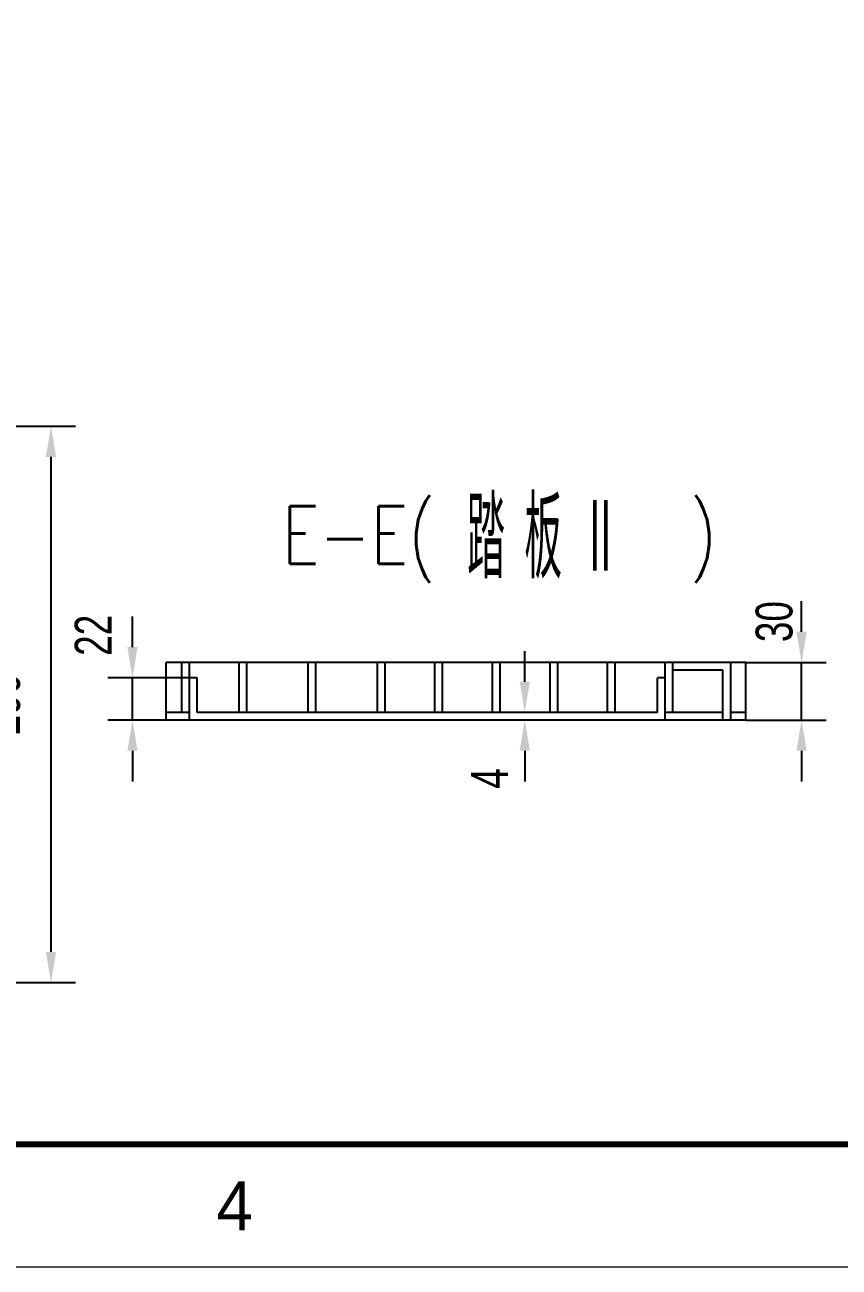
# Model space of a CAD drawing. Extents: x 148 to 221443, y -36682 to 6758.
# Drawn here: x 186833 to 188160, y -12511 to -10488 of the extents above; entities that cross this region are included whole.
import ezdxf
from ezdxf.enums import TextEntityAlignment as Align

# ---------------------------------------------------------------- set-up
doc = ezdxf.new("R2010")
doc.units = 0
doc.header["$LTSCALE"] = 10
doc.header["$MEASUREMENT"] = 0
for name, color, linetype in [('1', 1, 'Continuous'), ('DIM', 4, 'Continuous'), ('RED', 7, 'Continuous')]:
    doc.layers.add(name, color=color, linetype=linetype)
doc.layers.add('2（细实线）', color=3, linetype='Continuous', lineweight=20)
doc.layers.add('图框层', color=7, linetype='Continuous', lineweight=15)
doc.styles.add('HZ', font='ROMS.SHX', dxfattribs={"width": 0.75, "bigfont": 'GBCBIG.SHX'})
doc.styles.get("Standard").update_dxf_attribs({"font": 'wison_e.shx', "width": 0.75, "bigfont": 'wison_c.shx'})
doc.styles.add('XW', font='ROMANS.shx', dxfattribs={"width": 0.85})
doc.dimstyles.new('DIM1', dxfattribs={"dimscale": 20, "dimtxt": 3, "dimasz": 2.5, "dimexe": 2, "dimexo": 0, "dimgap": 1, "dimtad": 0, "dimdec": 0, "dimzin": 0, "dimdsep": 46, "dimtxsty": 'Standard', "dimcen": 2, "dimclrd": 3, "dimclre": 3, "dimclrt": 3, "dimadec": 0, "dimazin": 0, "dimtfac": 0.666667, "dimtdec": 0, "dimtofl": 0, "dimtmove": 2, "dimatfit": 1, "dimfxl": 2, "dimtvp": 1.333333, "dimtolj": 1, "dimtzin": 0, "dimarcsym": 0})

# ---------------------------------------------------------------- blocks, each defined once
blk = doc.blocks.new('*D795')
at = {"layer": 'Defpoints', "color": 0}
for p in [(188007.6, -11526.5), (188007.6, -11620.3), (188098.4, -11620.3)]:
    blk.add_point(p, dxfattribs=at)
at = {"layer": 'DIM', "color": 3, "lineweight": -2}
for p, q in [((188098.4, -11476.5), (188098.4, -11426.5)), ((188007.6, -11526.5), (188138.4, -11526.5)), ((188007.6, -11620.3), (188138.4, -11620.3)), ((188098.4, -11670.3), (188098.4, -11720.3))]:
    blk.add_line(p, q, dxfattribs=at)
at = {"layer": 'DIM', "color": 3}
for points in [[(188090, -11476.5), (188106.7, -11476.5), (188098.4, -11526.5)], [(188106.7, -11670.3), (188090, -11670.3), (188098.4, -11620.3)]]:
    blk.add_solid(points, dxfattribs=at)
at = {"layer": 'DIM', "color": 3, "insert": (188054, -11459.9), "char_height": 60, "attachment_point": 5, "rotation": 90}
blk.add_mtext('\\A1;30', dxfattribs=at)
blk = doc.blocks.new('*D796')
at = {"layer": 'Defpoints', "color": 0}
for p in [(187101.3, -11551.5), (187008.7, -11620.3), (187063.8, -11620.3)]:
    blk.add_point(p, dxfattribs=at)
at = {"layer": 'DIM', "color": 3, "lineweight": -2}
for p, q in [((187008.7, -11501.5), (187008.7, -11451.5)), ((187101.3, -11551.5), (186968.7, -11551.5)), ((187063.8, -11620.3), (186968.7, -11620.3)), ((187008.7, -11670.3), (187008.7, -11720.3))]:
    blk.add_line(p, q, dxfattribs=at)
at = {"layer": 'DIM', "color": 3}
for points in [[(187000.4, -11501.5), (187017, -11501.5), (187008.7, -11551.5)], [(187017, -11670.3), (187000.4, -11670.3), (187008.7, -11620.3)]]:
    blk.add_solid(points, dxfattribs=at)
at = {"layer": 'DIM', "color": 3, "insert": (186944.7, -11482.2), "char_height": 60, "attachment_point": 5, "rotation": 90}
blk.add_mtext('\\A1;22', dxfattribs=at)
blk = doc.blocks.new('*D797')
at = {"layer": 'Defpoints', "color": 0}
for p in [(187688.8, -11607.8), (187647.6, -11620.3), (187688.8, -11620.3)]:
    blk.add_point(p, dxfattribs=at)
at = {"layer": 'DIM', "color": 3, "lineweight": -2}
for p, q in [((187647.6, -11557.8), (187647.6, -11507.8)), ((187688.8, -11607.8), (187607.6, -11607.8)), ((187688.8, -11620.3), (187607.6, -11620.3)), ((187647.6, -11670.3), (187647.6, -11720.3))]:
    blk.add_line(p, q, dxfattribs=at)
at = {"layer": 'DIM', "color": 3}
for points in [[(187639.3, -11557.8), (187656, -11557.8), (187647.6, -11607.8)], [(187656, -11670.3), (187639.3, -11670.3), (187647.6, -11620.3)]]:
    blk.add_solid(points, dxfattribs=at)
at = {"layer": 'DIM', "color": 3, "insert": (187590.3, -11715.3), "char_height": 60, "attachment_point": 5, "rotation": 90}
blk.add_mtext('\\A1;4', dxfattribs=at)
blk = doc.blocks.new('*D837')
at = {"layer": 'Defpoints', "color": 0}
for p in [(186418.6, -11141.6), (186418.6, -12047.8), (186876, -12047.8)]:
    blk.add_point(p, dxfattribs=at)
at = {"layer": 'DIM', "color": 3, "lineweight": -2}
for p, q in [((186418.6, -11141.6), (186916, -11141.6)), ((186876, -11191.6), (186876, -11997.8)), ((186418.6, -12047.8), (186916, -12047.8))]:
    blk.add_line(p, q, dxfattribs=at)
at = {"layer": 'DIM', "color": 3}
for points in [[(186884.3, -11191.6), (186867.6, -11191.6), (186876, -11141.6)], [(186867.6, -11997.8), (186884.3, -11997.8), (186876, -12047.8)]]:
    blk.add_solid(points, dxfattribs=at)
at = {"layer": 'DIM', "color": 3, "insert": (186796, -11594.7), "char_height": 60, "attachment_point": 5, "rotation": 90}
blk.add_mtext('\\A1;290', dxfattribs=at)
blk = doc.blocks.new('a2')
at = {"layer": '图框层', "ltscale": 10}
blk.add_lwpolyline([(15311.09, 10126.74), (15905.09, 10126.74), (15905.09, 9706.74), (15311.09, 9706.74)], close=True, dxfattribs=at)
at = {"layer": '图框层', "ltscale": 10, "const_width": 0.5}
blk.add_lwpolyline([(15336.09, 10116.74), (15895.09, 10116.74), (15895.09, 9716.74), (15336.09, 9716.74)], close=True, dxfattribs=at)
at = {"style": 'HZ'}
blk.add_text('4', height=4, dxfattribs=at).set_placement((15662.17, 9711.74), align=Align.MIDDLE)

msp = doc.modelspace()

# ---------------------------------------------------------------- linework, layer by layer
at = {"layer": '1', "color": 3}
for p, q in [((188098.3532, -11620.2774), (188098.3532, -11526.5274)), ((187008.6901, -11620.2774), (187008.6901, -11551.5274))]:
    msp.add_line(p, q, dxfattribs=at)
at = {"layer": 'RED'}
for p, q in [((187063.8292, -11620.2774), (187063.8292, -11526.5274)), ((188007.5792, -11526.5274), (187063.8292, -11526.5274)), ((187088.8292, -11607.7774), (187088.8292, -11526.5274)), ((187101.3292, -11620.2774), (187101.3292, -11526.5274)), ((187182.5792, -11607.7774), (187182.5792, -11526.5274)), ((187195.0792, -11607.7774), (187195.0792, -11526.5274)), ((187295.0792, -11607.7774), (187295.0792, -11526.5274)), ((187307.5792, -11607.7774), (187307.5792, -11526.5274)), ((187407.5792, -11607.7774), (187407.5792, -11526.5274)), ((187420.0792, -11607.7774), (187420.0792, -11526.5274)), ((187501.3292, -11607.7774), (187501.3292, -11526.5274)), ((187513.8292, -11607.7774), (187513.8292, -11526.5274)), ((187595.0792, -11607.7774), (187595.0792, -11526.5274)), ((187607.5792, -11607.7774), (187607.5792, -11526.5274)), ((187688.8292, -11607.7774), (187688.8292, -11526.5274)), ((187701.3292, -11607.7774), (187701.3292, -11526.5274)), ((187782.5792, -11607.7774), (187782.5792, -11526.5274)), ((187795.0792, -11607.7774), (187795.0792, -11526.5274)), ((187876.3292, -11620.2774), (187876.3292, -11526.5274)), ((187888.8292, -11607.7774), (187888.8292, -11526.5274)), ((187982.5792, -11526.5274), (187982.5792, -11620.2774)), ((188007.5792, -11620.2774), (188007.5792, -11526.5274)), ((187970.0792, -11539.0274), (187888.8292, -11539.0274)), ((187970.0792, -11620.2774), (187970.0792, -11539.0274)), ((187113.8292, -11551.5274), (187101.3292, -11551.5274)), ((187113.8292, -11607.7774), (187113.8292, -11551.5274)), ((187863.8292, -11607.7774), (187863.8292, -11551.5274)), ((187876.3292, -11551.5274), (187863.8292, -11551.5274)), ((187101.3292, -11607.7774), (187063.8292, -11607.7774)), ((187863.8292, -11607.7774), (187113.8292, -11607.7774)), ((187970.0792, -11607.7774), (187876.3292, -11607.7774)), ((188007.5792, -11607.7774), (187982.5792, -11607.7774)), ((188007.5792, -11620.2774), (187063.8292, -11620.2774))]:
    msp.add_line(p, q, dxfattribs=at)

# ---------------------------------------------------------------- block references
at = {"layer": '2（细实线）', "xscale": 20, "yscale": 20, "zscale": 20}
msp.add_blockref('a2', (-126068.2427, -206645.9746), dxfattribs=at)

# ---------------------------------------------------------------- texts
at = {"color": 3, "linetype": 'Continuous', "style": 'HZ', "width": 0.65}
msp.add_text('踏 板 Ⅱ', height=131.25, dxfattribs=at).set_placement((187553.818, -11389.6022))
at = {"color": 3, "linetype": 'Continuous', "style": 'XW', "width": 0.8}
msp.add_text('E-E(       )', height=93.75, dxfattribs=at).set_placement((187960.8833, -11318.7879), align=Align.MIDDLE_RIGHT)

# ---------------------------------------------------------------- dimensions: what is measured, and where the dimension line sits
at = {"layer": 'DIM'}
dim = msp.add_linear_dim(base=(186875.9618, -12047.8164), p1=(186418.5718, -11141.5664), p2=(186418.5718, -12047.8164), angle=90, text='290', dimstyle='DIM1', dxfattribs=at)
dim.commit()
dim.dimension.update_dxf_attribs({"geometry": '*D837', "text_midpoint": (186795.9618, -11594.6914)})
for base, p1, p2, text, picture, middle in [((188098.3532, -11620.2774), (188007.5792, -11526.5274), (188007.5792, -11620.2774), '30', '*D795', (188053.996, -11459.9146)), ((187008.6901, -11620.2774), (187101.3292, -11551.5274), (187063.8292, -11620.2774), '22', '*D796', (186944.7097, -11482.2042)), ((187647.6168, -11620.2774), (187688.8292, -11607.7774), (187688.8292, -11620.2774), '4', '*D797', (187590.254, -11715.2781))]:
    dim = msp.add_linear_dim(base=base, p1=p1, p2=p2, angle=90, text=text, dimstyle='DIM1', override={"dimtofl": 0}, dxfattribs=at)
    dim.commit()
    dim.dimension.update_dxf_attribs({"geometry": picture, "text_midpoint": middle, "dimtype": 160})

doc.saveas('drawing.dxf')
